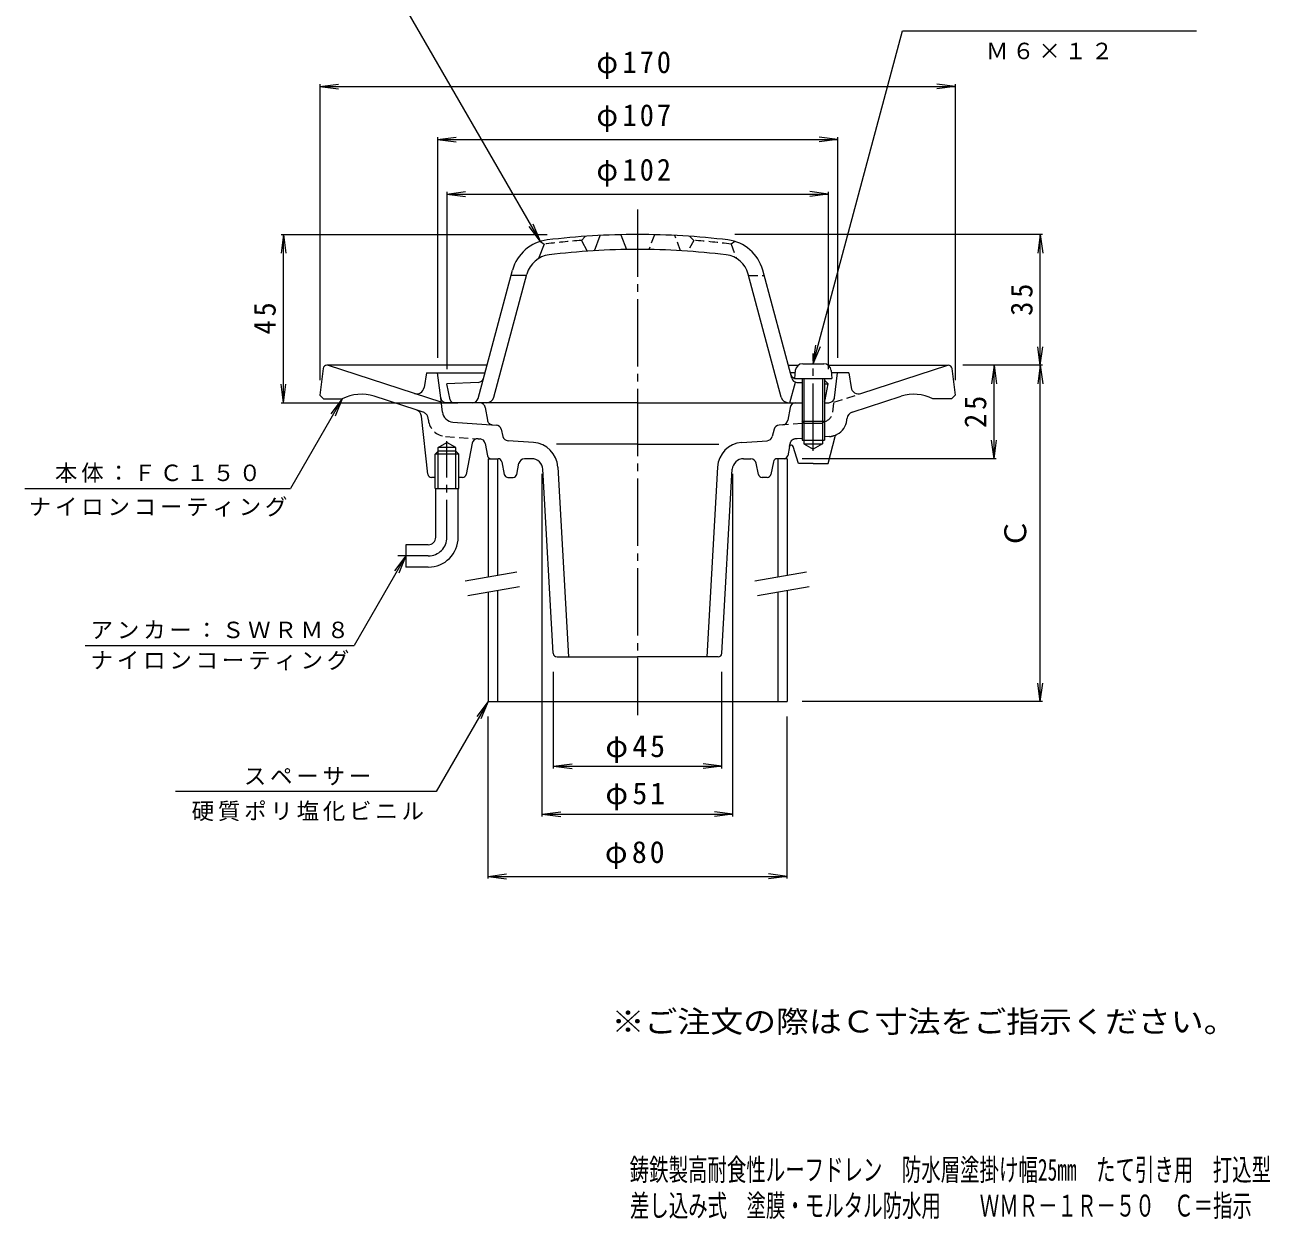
# Model space of a CAD drawing. Units: millimetres, scale not verified. Extents: x -188 to 145, y -232 to 255.
# Drawn here: x -187.9 to 145.2, y -231.8 to 87.7 of the extents above; entities that cross this region are included whole.
import ezdxf
from ezdxf.enums import TextEntityAlignment as Align

# ---------------------------------------------------------------- set-up
doc = ezdxf.new("R2010")
doc.units = ezdxf.units.MM
doc.header["$LTSCALE"] = 2
for name, pattern in [('CHAIN1', [8, 5, -1, 1, -1]), ('CHAIN2', [12, 9, -1, 1, -1]), ('DASHED1', [1.8, 1.2, -0.6]), ('DOUBLE_CHAIN2', [12.8, 9, -1, 0.6, -0.6, 0.6, -1])]:
    doc.linetypes.add(name, pattern=pattern)
for name, color, linetype, lineweight in [('2-0', 3, 'Continuous', 9), ('2-1', 6, 'Continuous', 5), ('2-2', 4, 'Continuous', 9), ('2-4', 7, 'Continuous', 9), ('2-5', 7, 'Continuous', 9)]:
    doc.layers.add(name, color=color, linetype=linetype, lineweight=lineweight)
doc.layers.add('F-0', color=2, linetype='Continuous')
doc.layers.add('F-5', color=2, linetype='Continuous')
doc.styles.add('ＭＳ ゴシック', font='')
doc.styles.get('ＭＳ ゴシック').set_extended_font_data('MS Gothic')

msp = doc.modelspace()

# ---------------------------------------------------------------- linework, layer by layer
at = {"layer": '2-0', "linetype": 'CHAIN2'}
msp.add_line((-23.993, 38.332), (-23.993, -96.976), dxfattribs=at)
at = {"layer": '2-0'}
for p, q in [((-108.103, -4.231), (-108.993, -11.355)), ((-64.288, -3.355), (-107.111, -3.355)), ((-83.719, -10.917), (-106.993, -3.355)), ((-80.493, -5.355), (-81.126, -9.329)), ((-80.493, -5.355), (-64.824, -5.355)), ((-76.673, -12.037), (-77.493, -5.355)), ((16.301, -3.355), (18.968, -3.355)), ((18.137, -5.355), (16.837, -5.355)), ((27.045, -3.355), (59.124, -3.355)), ((32.507, -5.355), (27.876, -5.355)), ((28.686, -12.037), (29.507, -5.355)), ((32.507, -5.355), (33.139, -9.329)), ((35.732, -10.917), (59.007, -3.355)), ((60.116, -4.231), (61.007, -11.355)), ((-107.993, -12.355), (-108.993, -11.355)), ((-107.993, -12.355), (-102.993, -12.355)), ((-83.218, -15.285), (-94.474, -11.628)), ((-76.523, -13.255), (-83.719, -10.917)), ((-76.199, -15.9), (-76.673, -12.037)), ((33.408, -15.878), (46.487, -11.628)), ((60.007, -12.355), (55.007, -12.355)), ((60.007, -12.355), (61.007, -11.355)), ((16.793, -14.601), (16.206, -18.026)), ((18.233, -13.355), (20.007, -13.355)), ((26.006, -13.355), (27.197, -13.355)), ((-80.094, -32.467), (-81.849, -16.963)), ((-73.43, -18.527), (-61.842, -19.337)), ((14.832, -19.269), (13.856, -19.337)), ((31.987, -17.979), (32.041, -17.536)), ((-66.666, -23.01), (-66.145, -23.046)), ((-60.491, -20.473), (-60.016, -22.39)), ((12.504, -20.473), (12.029, -22.39)), ((27.007, -29.673), (28.89, -22.448)), ((-77.353, -26.355), (-78.168, -27.154)), ((-77.353, -36.354), (-77.353, -25.354)), ((-72.634, -26.355), (-77.353, -26.355)), ((-72.633, -25.354), (-74.993, -23.992)), ((-72.634, -36.354), (-72.634, -25.354)), ((-71.818, -27.154), (-72.634, -26.355)), ((-68.244, -24.224), (-69.838, -32.543)), ((-64.776, -24.261), (-64.149, -27.543)), ((-51.861, -24.001), (-58.665, -23.525)), ((-23.993, -24.431), (-45.709, -24.431)), ((-23.993, -24.431), (-2.278, -24.431)), ((3.874, -24.001), (10.678, -23.525)), ((16.627, -25.11), (16.162, -27.543)), ((19.007, -29.673), (17.596, -25.058)), ((-71.818, -27.154), (-78.168, -27.154)), ((-78.168, -36.354), (-78.168, -27.154)), ((-71.818, -36.354), (-71.818, -27.154)), ((-63.166, -28.355), (-61.313, -28.355)), ((-60.333, -29.159), (-59.654, -32.551)), ((-56.333, -32.551), (-55.735, -29.56)), ((-52.328, -28.355), (-54.264, -28.355)), ((4.342, -28.355), (6.277, -28.355)), ((8.346, -32.551), (7.748, -29.56)), ((12.346, -29.159), (11.667, -32.551)), ((15.18, -28.355), (13.326, -28.355)), ((23.007, -29.673), (19.007, -29.673)), ((23.007, -29.673), (27.007, -29.673)), ((-46.547, -80.411), (-49.333, -31.185)), ((-45.361, -30.588), (-42.487, -81.355)), ((-2.626, -30.588), (-5.5, -81.355)), ((-1.44, -80.411), (1.346, -31.185)), ((-78.168, -33.355), (-79.1, -33.355)), ((-78.168, -36.354), (-71.818, -36.354)), ((-77.993, -49.354), (-77.993, -36.354)), ((-71.993, -49.354), (-71.993, -36.354)), ((-70.82, -33.355), (-71.818, -33.355)), ((-58.674, -33.355), (-57.313, -33.355)), ((10.687, -33.355), (9.326, -33.355)), ((-85.993, -51.354), (-85.993, -57.354)), ((-79.993, -51.354), (-85.993, -51.354)), ((-79.993, -57.354), (-85.993, -57.354)), ((-45.548, -81.355), (-23.993, -81.355)), ((-2.438, -81.355), (-23.993, -81.355))]:
    msp.add_line(p, q, dxfattribs=at)
at = {"layer": '2-0', "linetype": 'DASHED1'}
for p, q in [((28.212, -15.9), (28.686, -12.037)), ((28.537, -13.255), (35.732, -10.917)), ((-81.395, -15.878), (-83.218, -15.285)), ((-79.973, -17.979), (-80.028, -17.536)), ((-79.968, -18.024), (-80.028, -17.536)), ((20.007, -18.907), (14.832, -19.269)), ((31.981, -18.024), (32.041, -17.536)), ((-75.354, -22.402), (-66.666, -23.01)), ((18.679, -23.01), (18.158, -23.046)), ((20.007, -22.917), (18.679, -23.01)), ((27.367, -22.402), (26.007, -22.497)), ((16.627, -25.11), (16.79, -24.261))]:
    msp.add_line(p, q, dxfattribs=at)
at = {"layer": '2-0', "linetype": 'DOUBLE_CHAIN2'}
for p, q in [((-66.258, -13.355), (-75.184, -13.355)), ((-64.78, -14.601), (-64.192, -18.026))]:
    msp.add_line(p, q, dxfattribs=at)
at = {"layer": '2-0', "linetype": 'CHAIN1'}
for p, q in [((-74.993, -49.354), (-74.993, -23.688)), ((-79.993, -54.354), (-88.117, -54.354))]:
    msp.add_line(p, q, dxfattribs=at)
at = {"layer": '2-0'}
msp.add_lwpolyline([(-72.634, -25.354), (-77.353, -25.354), (-74.993, -23.992)], dxfattribs=at)
for centre, radius, start, end in [((-107.111, -4.355), 1, 90, 172.87573), ((59.124, -4.355), 1, 7.12427, 90), ((-83.101, -9.015), 2, 251.99969, 350.95978), ((35.114, -9.015), 2, 189.04022, 288.00031), ((-97.873, -22.09), 11, 71.99945, 117.74339), ((27.197, -11.855), 1.5, 270, 352.99959), ((49.886, -22.09), 11, 62.25661, 108.00055), ((-83.836, -17.188), 2, 6.457, 72.00018), ((-73.221, -15.534), 3, 186.99971, 266.00029), ((18.271, -14.855), 1.5, 90, 170.27156), ((34.026, -17.78), 2, 107.99887, 173.00095), ((-61.947, -20.834), 1.5, 13.91808, 86), ((13.96, -20.834), 1.5, 94, 166.08192), ((14.727, -17.773), 1.5, 274.00009, 350.27156), ((27.018, -17.415), 5, 298.24857, 353.00055), ((-66.771, -24.506), 1.5, 86, 169.15211), ((-66.25, -24.543), 1.5, 10.8302, 86), ((-58.56, -22.029), 1.5, 193.91791, 266), ((10.573, -22.029), 1.5, 274, 346.08209), ((29.858, -22.7), 1, 118.24928, 165.38554), ((-52.349, -30.984), 7, 3.23962, 86.00008), ((4.363, -30.984), 7, 93.99992, 176.76038), ((17.118, -25.204), 0.5, 83.8165, 169.17256), ((17.118, -25.204), 0.5, 16.9904, 83.8165), ((-63.166, -27.355), 1, 190.82764, 270), ((-61.313, -29.355), 1, 11.30934, 90), ((-54.264, -29.855), 1.5, 90, 168.6902), ((-52.328, -31.355), 3, 3.23926, 90), ((4.342, -31.355), 3, 90, 176.76074), ((6.277, -29.855), 1.5, 11.3098, 90), ((13.326, -29.355), 1, 90, 168.69066), ((15.18, -27.355), 1, 270, 349.17236), ((-79.1, -32.354), 1, 186.45599, 270), ((-70.82, -32.355), 1, 270, 349.15408), ((-58.674, -32.355), 1, 191.30914, 270), ((-57.313, -32.355), 1, 270, 348.69086), ((9.326, -32.355), 1, 191.30914, 270), ((10.687, -32.355), 1, 270, 348.69086), ((-79.993, -49.354), 2, 270, 0), ((-79.993, -49.354), 8, 270, 0), ((-45.548, -80.355), 1, 183.23795, 270), ((-2.438, -80.355), 1, 270, 356.76205)]:
    msp.add_arc(centre, radius, start, end, dxfattribs=at)
at = {"layer": '2-0', "linetype": 'DOUBLE_CHAIN2'}
for centre, start, end in [((-75.184, -11.855), 187.00041, 270), ((-66.258, -14.855), 9.72844, 90), ((-62.714, -17.773), 189.72844, 265.99991)]:
    msp.add_arc(centre, 1.5, start, end, dxfattribs=at)
at = {"layer": '2-0', "linetype": 'DASHED1'}
for centre, radius, start, end in [((-82.013, -17.78), 2, 6.99905, 72.00113), ((25.234, -15.534), 3, 284.91859, 353.00029), ((-75.005, -17.415), 5, 186.99945, 266.00027), ((18.263, -24.543), 1.5, 94, 169.1698), ((27.018, -17.415), 5, 273.99973, 298.24857)]:
    msp.add_arc(centre, radius, start, end, dxfattribs=at)
at = {"layer": '2-0', "linetype": 'CHAIN1'}
msp.add_arc((-79.993, -49.354), 5, 270, 0, dxfattribs=at)
at = {"layer": '2-1'}
for p, q in [((-35.493, 27.308), (-33.993, 31.395)), ((-28.493, 31.595), (-26.993, 27.622)), ((-66.669, -12.243), (-57.465, 22.106)), ((-62.429, -11.872), (-53.602, 21.071)), ((-53.716, 20.645), (-57.857, 20.645)), ((14.442, -11.872), (5.615, 21.071)), ((17.225, -6.802), (9.479, 22.106)), ((-66.581, -7.912), (-74.993, -8.355)), ((-74.154, -12.551), (-74.993, -8.355)), ((16.757, -13.355), (18.257, -7.855)), ((18.323, -6.896), (20.007, -6.985)), ((18.595, -7.912), (20.007, -7.986)), ((26.007, -7.301), (27.007, -8.355)), ((26.007, -8.302), (27.007, -8.355)), ((26.167, -12.551), (27.007, -8.355)), ((-23.993, -13.355), (-73.174, -13.355)), ((-23.993, -13.355), (20.007, -13.355))]:
    msp.add_line(p, q, dxfattribs=at)
at = {"layer": '2-1', "linetype": 'DASHED1'}
for p, q in [((-19.493, 31.595), (-20.993, 27.622)), ((-12.493, 27.308), (-13.993, 31.395)), ((5.729, 20.645), (9.87, 20.645))]:
    msp.add_line(p, q, dxfattribs=at)
at = {"layer": '2-1'}
for points in [[(-37.993, 31.155), (-38.993, 30.079), (-37.493, 27.18)], [(-49.993, 29.798), (-48.993, 29.069), (-50.493, 25.23)]]:
    msp.add_lwpolyline(points, dxfattribs=at)
at = {"layer": '2-1', "linetype": 'DASHED1'}
for points in [[(-9.993, 31.155), (-8.993, 30.079), (-10.493, 27.18)], [(2.007, 29.798), (1.007, 29.069), (2.507, 25.23)]]:
    msp.add_lwpolyline(points, dxfattribs=at)
at = {"layer": '2-1'}
for centre, radius, start, end in [((-46.84, 19.259), 11, 96.94295, 165), ((-23.993, -168.355), 200, 90, 96.94302), ((-23.993, -168.355), 200, 83.05698, 90), ((-1.147, 19.259), 11, 15, 83.05705), ((-23.993, -168.355), 196, 90, 96.94304), ((-23.993, -168.355), 196, 83.05696, 90), ((-46.84, 19.259), 7, 96.94316, 165.00005), ((-1.147, 19.259), 7, 14.99994, 83.05684), ((18.401, -5.398), 1.5, 195.00046, 266.98737), ((-66.66, -6.414), 1.5, 273.01263, 344.99954), ((18.674, -6.414), 1.5, 195.00046, 266.98737), ((-73.174, -12.355), 1, 191.30994, 270), ((-68.118, -11.855), 1.5, 270, 345.00003), ((-64.361, -11.355), 2, 270, 344.99991), ((16.374, -11.355), 2, 195.00009, 270), ((25.187, -12.355), 1, 325.06651, 348.69006)]:
    msp.add_arc(centre, radius, start, end, dxfattribs=at)
at = {"layer": '2-1', "linetype": 'DASHED1'}
for start, end in [(94.32288, 97.21703), (82.78297, 85.67712)]:
    msp.add_arc((-23.993, -168.355), 199, start, end, dxfattribs=at)
at = {"layer": '2-2'}
for p, q in [((-63.993, -28.355), (-63.993, -59.932)), ((-63.993, -28.355), (-63.166, -28.355)), ((-61.493, -28.355), (-61.493, -59.491)), ((13.507, -28.355), (13.507, -59.932)), ((16.006, -28.355), (15.18, -28.355)), ((16.006, -28.355), (16.006, -59.491)), ((-61.493, -63.553), (-61.493, -93.355)), ((13.507, -63.993), (13.507, -93.355)), ((16.006, -63.553), (16.006, -93.355))]:
    msp.add_line(p, q, dxfattribs=at)
at = {"layer": '2-2', "color": 7}
for p, q in [((-70.107, -61.01), (-56.32, -58.579)), ((7.393, -61.01), (21.18, -58.579)), ((-69.412, -64.949), (-55.625, -62.518)), ((8.088, -64.949), (21.875, -62.518))]:
    msp.add_line(p, q, dxfattribs=at)
at = {"layer": '2-2'}
msp.add_lwpolyline([(-63.993, -63.993), (-63.993, -93.355), (16.006, -93.355)], dxfattribs=at)
at = {"layer": '2-4'}
for p, q in [((-108.993, 71.246), (-104.036, 71.898)), ((-108.993, 71.846), (-108.993, -7.355)), ((-108.993, 71.246), (61.007, 71.246)), ((-108.993, 71.246), (-104.036, 70.593)), ((61.007, 71.246), (56.049, 71.898)), ((61.007, 71.246), (56.049, 70.593)), ((61.007, 71.846), (61.007, -7.355)), ((-77.493, 57.061), (-72.536, 57.713)), ((-77.493, 57.661), (-77.493, -1.355)), ((-77.493, 57.061), (29.507, 57.061)), ((-77.493, 57.061), (-72.536, 56.408)), ((29.507, 57.061), (24.549, 57.713)), ((29.507, 57.061), (24.549, 56.408)), ((29.507, 57.661), (29.507, -1.355)), ((-74.993, 42.476), (-70.036, 43.128)), ((-74.993, 43.076), (-74.993, -4.355)), ((-74.993, 42.476), (27.007, 42.476)), ((-74.993, 42.476), (-70.036, 41.823)), ((27.007, 42.476), (22.049, 43.128)), ((27.007, 42.476), (22.049, 41.823)), ((27.007, 43.076), (27.007, -4.355)), ((-118.732, 31.645), (-119.384, 26.688)), ((-119.332, 31.645), (-48.17, 31.645)), ((-118.732, -13.355), (-118.732, 31.645)), ((-118.732, 31.645), (-118.079, 26.688)), ((84.348, 31.645), (2.007, 31.645)), ((83.748, 31.645), (83.095, 26.688)), ((83.748, -3.355), (83.748, 31.645)), ((83.748, 31.645), (84.401, 26.688)), ((83.748, -3.355), (83.095, 1.603)), ((83.748, -3.355), (84.401, 1.603)), ((84.348, -3.355), (63.007, -3.355)), ((71.374, -3.355), (70.722, -8.312)), ((71.374, -28.355), (71.374, -3.355)), ((71.374, -3.355), (72.027, -8.312)), ((83.748, -3.355), (83.095, -8.312)), ((83.748, -93.355), (83.748, -3.355)), ((83.748, -3.355), (84.401, -8.312)), ((-118.732, -13.355), (-119.384, -8.397)), ((-118.732, -13.355), (-118.079, -8.397)), ((-119.332, -13.355), (-72.114, -13.355)), ((71.374, -28.355), (70.722, -23.398)), ((71.374, -28.355), (72.027, -23.398)), ((71.974, -28.355), (20.006, -28.355)), ((-49.493, -124.072), (-49.493, -32.355)), ((1.507, -124.072), (1.507, -32.355)), ((-46.493, -111.204), (-46.493, -85.355)), ((-1.493, -111.204), (-1.493, -85.355)), ((83.748, -93.355), (83.095, -88.398)), ((83.748, -93.355), (84.401, -88.398)), ((84.348, -93.355), (20.006, -93.355)), ((-63.993, -140.72), (-63.993, -97.355)), ((16.006, -140.72), (16.006, -97.355)), ((-46.493, -110.604), (-41.536, -109.951)), ((-46.493, -110.604), (-1.493, -110.604)), ((-46.493, -110.604), (-41.536, -111.257)), ((-1.493, -110.604), (-6.451, -109.951)), ((-1.493, -110.604), (-6.451, -111.257)), ((-49.493, -123.472), (-44.536, -122.819)), ((1.507, -123.472), (-3.451, -122.819)), ((-49.493, -123.472), (1.507, -123.472)), ((-49.493, -123.472), (-44.536, -124.124)), ((1.507, -123.472), (-3.451, -124.124)), ((-63.993, -140.12), (-59.036, -139.467)), ((16.006, -140.12), (11.049, -139.467)), ((-63.993, -140.12), (16.006, -140.12)), ((-63.993, -140.12), (-59.036, -140.772)), ((16.006, -140.12), (11.049, -140.772))]:
    msp.add_line(p, q, dxfattribs=at)
at = {"layer": '2-4', "color": 4}
for p, q in [((20.18, -2.945), (25.833, -2.945)), ((18.188, -4.771), (18.007, -6.845)), ((27.825, -4.771), (28.007, -6.845)), ((18.007, -6.845), (28.007, -6.845)), ((20.007, -6.845), (20.007, -18.345)), ((20.507, -6.845), (20.507, -18.845)), ((25.507, -6.845), (25.507, -18.845)), ((26.006, -6.845), (26.006, -18.345)), ((20.507, -18.845), (25.507, -18.845)), ((26.007, -18.345), (25.507, -18.845))]:
    msp.add_line(p, q, dxfattribs=at)
at = {"layer": '2-4', "color": 3, "linetype": 'CHAIN2'}
msp.add_line((23.007, -26.203), (23.007, -0.211), dxfattribs=at)
at = {"layer": '2-4', "color": 3}
for p, q in [((20.007, -18.345), (20.007, -23.355)), ((20.507, -18.845), (20.507, -24.355)), ((25.507, -18.845), (25.507, -24.355)), ((26.007, -18.345), (26.007, -23.355)), ((20.007, -23.355), (26.007, -23.355)), ((20.507, -24.355), (23.007, -25.798))]:
    msp.add_line(p, q, dxfattribs=at)
at = {"layer": '2-4', "color": 4}
msp.add_lwpolyline([(20.507, -18.845), (20.007, -18.345), (26.007, -18.345)], dxfattribs=at)
at = {"layer": '2-4', "color": 3}
msp.add_lwpolyline([(20.507, -24.355), (25.507, -24.355), (23.007, -25.798)], dxfattribs=at)
at = {"layer": '2-4', "color": 4}
for centre, start, end in [((20.18, -4.945), 90, 174.99998), ((25.833, -4.945), 5.00002, 90)]:
    msp.add_arc(centre, 2, start, end, dxfattribs=at)
at = {"layer": '2-5'}
for p, q in [((-49.993, 29.798), (-89.427, 98.099)), ((23.007, -2.945), (46.882, 86.159)), ((46.882, 86.159), (125.491, 86.159)), ((-49.993, 29.798), (-53.037, 33.764)), ((-49.993, 29.798), (-51.907, 34.417)), ((23.007, -2.945), (23.659, 2.012)), ((23.007, -2.945), (24.92, 1.674)), ((-102.993, -12.355), (-116.85, -36.355)), ((-102.993, -12.355), (-106.037, -16.321)), ((-102.993, -12.355), (-104.907, -16.974)), ((-187.912, -36.355), (-116.85, -36.355)), ((-85.993, -54.355), (-99.85, -78.355)), ((-85.993, -54.355), (-89.037, -58.321)), ((-85.993, -54.355), (-87.907, -58.974)), ((-171.799, -78.355), (-99.85, -78.355)), ((-63.993, -93.355), (-77.85, -117.355)), ((-63.993, -93.355), (-67.037, -97.322)), ((-63.993, -93.355), (-65.907, -97.974)), ((-77.85, -117.355), (-147.625, -117.355))]:
    msp.add_line(p, q, dxfattribs=at)

# ---------------------------------------------------------------- texts
at = {"layer": '2-4', "color": 2, "style": 'ＭＳ ゴシック'}
msp.add_text('Ｃ', height=5.865, rotation=90, dxfattribs=at).set_placement((81.748, -52.355), align=Align.BOTTOM_LEFT)
at = {"layer": '2-4', "color": 2, "char_height": 5.865, "attachment_point": 7, "style": 'ＭＳ ゴシック'}
for s, insert in [('\\T1.21;\\W0.95;φ170', (-34.993, 73.246)), ('\\T1.21;\\W0.95;φ107', (-34.993, 59.061)), ('\\T1.21;\\W0.95;φ102', (-34.993, 44.476)), ('\\T1.19;φ45', (-32.609, -109.788)), ('\\T1.19;φ51', (-32.609, -122.398)), ('\\T1.19;φ80', (-32.743, -138.12))]:
    msp.add_mtext(s, dxfattribs=dict(at, insert=insert))
at = {"layer": '2-4', "color": 2, "char_height": 5.865, "attachment_point": 7, "rotation": 90, "style": 'ＭＳ ゴシック'}
for s, insert in [('\\T1.27;\\W0.95;35', (81.748, 9.895)), ('\\T1.27;\\W0.95;45', (-120.732, 4.895)), ('\\T1.27;\\W0.95;25', (69.374, -20.105))]:
    msp.add_mtext(s, dxfattribs=dict(at, insert=insert))
at = {"layer": '2-5', "char_height": 4.399, "attachment_point": 7, "style": 'ＭＳ ゴシック'}
for s, insert in [('\\T1.17;Ｍ６×１２', (69.186, 78.492)), ('\\T1.17;本体：ＦＣ１５０', (-179.881, -34.806)), ('\\T1.17;ナイロンコーティング', (-186.881, -43.878)), ('\\T1.17;アンカー：ＳＷＲＭ８', (-170.324, -76.582)), ('\\T1.17;ナイロンコーティング', (-170.324, -84.937)), ('\\T1.17;スペーサー', (-129.35, -115.741)), ('\\T1.17;硬質ポリ塩化ビニル', (-143.304, -125.326))]:
    msp.add_mtext(s, dxfattribs=dict(at, insert=insert))
at = {"layer": 'F-0', "style": 'ＭＳ ゴシック', "width": 1.1}
msp.add_text('※ご注文の際はＣ寸法をご指示ください。', height=5.865, dxfattribs=at).set_placement((-30.962, -183.647), align=Align.BOTTOM_LEFT)
at = {"layer": 'F-5', "style": 'ＭＳ ゴシック', "width": 0.65}
for s, p in [('鋳鉄製高耐食性ルーフドレン\u3000防水層塗掛け幅25mm\u3000たて引き用\u3000打込型', (-26.104, -223.284)), ('差し込み式\u3000塗膜・モルタル防水用\u3000\u3000ＷＭＲ－１Ｒ－５０\u3000Ｃ＝指示', (-26.049, -232.897))]:
    msp.add_text(s, height=5.865, dxfattribs=at).set_placement(p, align=Align.BOTTOM_LEFT)

doc.saveas('drawing.dxf')
